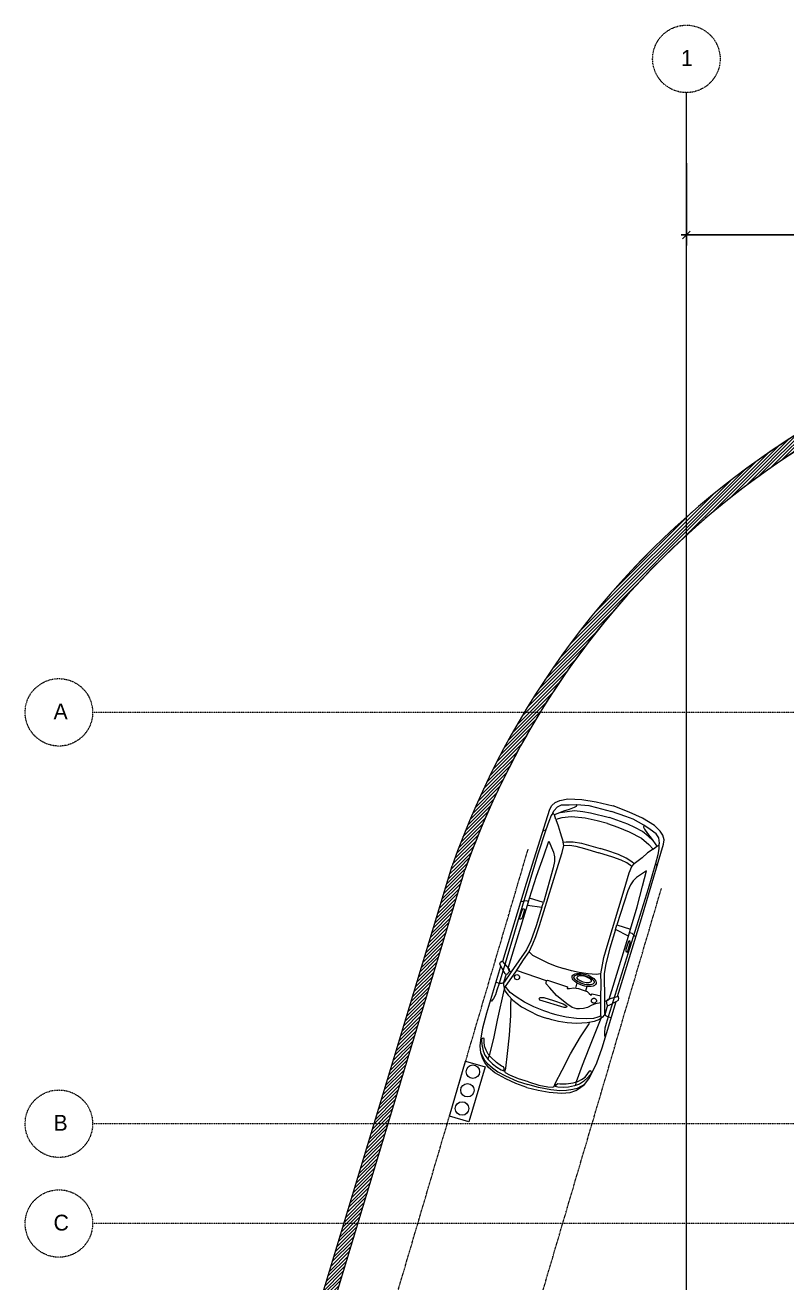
# Model space of a CAD drawing. Header units: millimetres. Extents: x -26249 to 60250, y -21218 to 23336.
# Drawn here: x 11854 to 12983, y -4575 to -2710 of the extents above; entities that cross this region are included whole.
import ezdxf

# ---------------------------------------------------------------- set-up
doc = ezdxf.new("R2010")
doc.units = ezdxf.units.MM
for name, pattern in [('Dash Style-1', [0.3936767578125, 0.19683837890625, -0.19683837890625]), ('Style de ligne -1', [0.41664, 0.20828, -0.20836]), ('Style de ligne -6', [1.0416400000000001, 0.625, -0.20828, 0.06943000000000005, -0.13893]), ('VW-01', [0.41656, 0.20828, -0.20828])]:
    doc.linetypes.add(name, pattern=pattern)
for name, color, linetype, lineweight in [('B GÈnÈral_Hatch', 7, 'Continuous', 5), ('B Général', 7, 'Continuous', 5), ('C ANNOTATIONS-cotation', 7, 'Continuous', 5)]:
    doc.layers.add(name, color=color, linetype=linetype, lineweight=lineweight)
doc.layers.add('C ANNOTATIONS-axes horizontaux', color=1, linetype='Style de ligne -1', lineweight=13, true_color=0xff0000)
doc.styles.add('Arial', font='arial.ttf')
doc.styles.add('Eurostile', font='')
doc.styles.get('Eurostile').set_extended_font_data('Eurostile')
doc.dimstyles.new('Arch', dxfattribs={"dimtxt": 20.22960069444444, "dimasz": 11.22412109375, "dimexe": 15.875, "dimexo": 7.9375, "dimgap": 7.9375, "dimtad": 1, "dimdec": 1, "dimtxsty": 'Arial', "dimblk": 'VW_SLASH-1', "dimblk1": 'VW_SLASH-1', "dimblk2": 'VW_SLASH-1', "dimcen": 0, "dimdle": 7.9375, "dimazin": 0, "dimtfac": 1, "dimtdec": 1, "dimtix": 1, "dimtmove": 0, "dimatfit": 0, "dimldrblk": 'VW_FILLEDARROW-1', "dimfxl": 1, "dimfrac": 2, "dimtolj": 1, "dimarcsym": 0})
pattern_1 = [(45, (8993.103297041664, -8630.219421276397), (2.425347222222122, -2.645833333333339), [])]

# ---------------------------------------------------------------- blocks, each defined once
blk = doc.blocks.new('Groupe-4-1')
at = {"layer": 'B Général', "color": 8, "linetype": 'Continuous', "lineweight": 9, "true_color": 0x808080}
for p, q in [((3647.351603118572, 4742.61898837338), (3645.231092298408, 4749.387812286115)), ((3632.369928393854, 4727.083159248007), (3628.337881874265, 4725.131125133584)), ((3791.46655284001, 4698.520043601457), (3797.011780681014, 4702.943163709633)), ((3795.18898975366, 4677.26078614514), (3797.438247542316, 4673.386682930181)), ((3605.419113317309, 4615.446750467946), (3608.609248253461, 4625.872082373413)), ((3626.688653313459, 4612.627049893019), (3628.999868296477, 4619.632585160381)), ((3735.847926538362, 4579.22448637971), (3737.852764420485, 4586.323772551317)), ((3755.05324952735, 4569.658943432825), (3758.243384463502, 4580.084275338292)), ((3633.589026384298, 4503.123641195101), (3589.055696334143, 4518.427347730578)), ((3676.83721886915, 4492.404631116131), (3679.182951934286, 4500.070465400611)), ((3691.90264799474, 4488.213883049035), (3694.013769714606, 4495.113009594759))]:
    blk.add_line(p, q, dxfattribs=at)
at = {"layer": 'B Général', "color": 8, "linetype": 'Continuous', "lineweight": 9, "true_color": 0x808080, "flags": 128}
for points in [[(3604.54103518749, 4345.181627848307), (3588.294335951073, 4350.9913811857), (3573.166136587422, 4357.716518423229), (3557.09109505315, 4366.827111060457), (3547.383370541059, 4374.827813280094), (3542.008954394354, 4381.921674692055), (3539.200202283509, 4387.811093205778), (3536.445889983921, 4396.618284019898), (3535.42792572942, 4406.989878307015), (3536.357652454562, 4415.507943760307), (3539.335797024237, 4433.45940004586), (3544.988426731125, 4456.041766787343), (3566.099585408624, 4525.032840997953), (3564.620808830565, 4528.419461337192), (3565.441802236101, 4531.102460306271), (3567.178083918456, 4532.666988663166), (3568.711212526026, 4532.197853754367), (3604.131029812631, 4647.949493930844), (3638.558195991553, 4757.717295838409), (3641.467204692289, 4763.114627163153), (3646.676108260515, 4767.808403480461), (3653.449415301737, 4770.76583175268), (3665.440110482471, 4772.965036857431), (3686.12907191109, 4772.083546298713), (3707.264091084417, 4768.550485780824), (3732.263474960966, 4762.57739732652)], [(3604.54103518749, 4345.181627848307), (3621.256744448806, 4340.904936755745), (3637.557824975318, 4338.012764472112), (3655.978511792979, 4336.567719249428), (3668.501104279001, 4337.765979921835), (3676.924941223742, 4340.637597894063), (3682.548444266191, 4343.946759779128), (3689.759611350783, 4349.704529795208), (3696.407194510817, 4357.730478798936), (3700.403369697728, 4365.310215913475), (3707.980804466801, 4381.854296733223), (3715.933174896702, 4403.732946481224), (3737.044333574201, 4472.724020691833), (3740.165038442168, 4474.703207044111), (3740.986031847703, 4477.386206013185), (3740.422572807045, 4479.654451363563), (3738.889444199473, 4480.123586272355), (3774.30926148608, 4595.875226448831), (3807.203203434117, 4706.112192525773), (3807.812662658469, 4712.213182322832), (3806.122344057656, 4719.01810962059), (3802.163846469202, 4725.25945299379), (3793.457066389448, 4733.792052518722), (3775.817525758866, 4744.639022461616), (3756.324493396611, 4753.538080917654), (3732.263474960966, 4762.57739732652)], [(3653.864347227448, 4752.943806322978), (3663.995123780945, 4754.544541286397), (3674.867473233391, 4755.828524477058), (3687.335655168737, 4754.109108472388), (3698.920044199901, 4752.240987045766), (3726.985714552173, 4745.329724397185)], [(3678.448799178285, 4764.792743298376), (3696.368884975098, 4763.081841125572), (3707.718691921575, 4760.4471075835), (3729.800494744358, 4754.528400419292)], [(3643.134600273494, 4752.125163284701), (3640.7180685843, 4748.337584103336), (3636.876983381271, 4739.620488141774), (3632.369928393854, 4727.083159248007), (3620.109371498757, 4689.755976272834), (3563.209902956912, 4499.425318261294), (3560.207416132161, 4489.613218674192), (3557.896105525827, 4482.607712667412), (3555.087033203064, 4477.263567152416), (3552.146595492425, 4473.133286977914), (3550.19581544057, 4473.059465644381)], [(3724.241247538172, 4736.360831200751), (3708.816027153162, 4740.745545578434), (3690.975433457158, 4744.360418713704), (3670.885615371082, 4746.651384747582), (3656.224557619654, 4744.766290930478), (3647.351603118572, 4742.61898837338), (3651.032063543823, 4733.276994586818), (3653.617615966847, 4723.096373161394), (3658.130842017059, 4708.80477887945), (3662.680064739507, 4709.424785582296), (3673.029865124633, 4709.275855571736), (3685.504365259169, 4707.302998508123), (3703.016567445075, 4702.614944909886), (3712.935046493234, 4699.412269198668)], [(3791.846782518606, 4710.721401186229), (3784.346532273387, 4717.717202231079), (3776.054439449603, 4724.865474193712), (3764.759080155952, 4730.417663905648), (3754.112960942376, 4735.352042547415), (3726.985714552173, 4745.329724397185)], [(3778.102732410242, 4734.298798663239), (3762.293797593878, 4742.908923005079), (3751.413096295614, 4747.076689531404), (3729.800494744358, 4754.528400419292)], [(3724.241247538172, 4736.360831200751), (3739.478694927883, 4731.362818141963), (3756.28720938089, 4724.375119444029), (3774.21894251323, 4715.031551444035), (3785.314598366285, 4705.264944342256), (3791.46655284001, 4698.520043601457), (3783.188552752224, 4692.837319659843), (3775.348677646468, 4685.84686243115), (3763.610721331772, 4676.528104034549), (3760.187445798897, 4679.58768248852), (3751.526566198131, 4685.255990234315), (3740.084145306592, 4690.601672860595), (3722.947239343489, 4696.516191095556), (3712.935046493234, 4699.412269198668)], [(3608.001988348413, 4546.079813814996), (3613.428844001722, 4558.335685171949), (3617.632809536385, 4568.786164990282), (3623.406525851489, 4585.462931562151), (3648.833737394132, 4668.558827211731), (3656.987425828115, 4693.561498736422), (3659.270300873443, 4703.761435321392), (3658.130842017059, 4708.80477887945)], [(3659.270300873443, 4703.761435321392), (3667.980688813256, 4704.281799845514), (3677.24809271064, 4702.787293715466), (3689.854274363578, 4699.60057915292), (3711.011602145352, 4693.126470594626)], [(3800.281095347623, 4704.038586418314), (3800.164304381443, 4699.547290243465), (3798.469580104348, 4690.17341126171), (3795.18898975366, 4677.26078614514), (3784.461848336078, 4639.46438047943), (3725.109259274143, 4449.884373434656), (3722.106772449393, 4440.072273847554), (3720.102030190586, 4432.972958415368), (3719.439510040385, 4426.971971359005), (3719.565138298257, 4421.903479888087), (3721.140563606146, 4420.750645338261)], [(3759.844130394605, 4672.986003888864), (3752.91647266456, 4678.2915854475), (3744.399661212781, 4682.23902085101), (3732.16883430381, 4686.652391296911), (3711.011602145352, 4693.126470594626)], [(3714.095004358176, 4513.615520119277), (3716.455794042973, 4526.809602772654), (3718.819775752597, 4537.823114706931), (3723.367027430971, 4554.875177501608), (3748.794238973614, 4637.971073151188), (3756.028222365021, 4663.255172952107), (3759.844130394605, 4672.986003888864), (3763.610721331772, 4676.528104034549)], [(3607.014166155094, 4620.65936860902), (3603.794529142877, 4621.644572399894), (3595.663105207104, 4620.276393472724)], [(3756.648302365134, 4574.8715615739), (3759.867939377352, 4573.886357783025), (3765.841336880553, 4568.202125990711)], [(3638.436142075078, 4455.95052833269), (3629.744156924231, 4458.778003444418), (3614.741166735311, 4464.542562255915), (3600.926893974027, 4471.452317053796), (3588.501777294639, 4479.613780024583), (3579.768720184405, 4486.142567832396), (3575.694590007968, 4490.910352969693), (3573.012815779822, 4494.748959430278), (3576.388120084931, 4499.752201920695), (3587.984428471917, 4516.826963146375), (3599.721509518183, 4534.361768139968), (3608.001988348413, 4546.079813814996), (3613.089853500048, 4541.337205851148), (3623.778298674524, 4535.719223191665), (3635.693179225148, 4529.725848686066), (3646.650570421951, 4525.534615173097), (3658.562096961701, 4521.721965531079)], [(3581.348415195203, 4516.510237142909), (3571.081663257863, 4501.040590787638), (3567.630893795146, 4499.078428338917), (3563.209902956912, 4499.425318261294), (3558.781016458149, 4501.115824348561)], [(3638.436142075078, 4455.95052833269), (3647.221899549183, 4453.429842075694), (3662.881672758299, 4449.811644190137), (3678.197130410794, 4447.807747939177), (3693.061760320146, 4447.618591977074), (3703.952902384116, 4448.142406135385), (3709.997440142305, 4449.81389502252), (3714.368076633645, 4451.494475050533), (3714.370555376088, 4457.529796783952), (3714.314971597564, 4478.170018429164), (3714.400160478318, 4499.270283842297), (3714.095004358176, 4513.615520119277), (3707.224408996773, 4512.532182000368), (3695.222397781906, 4513.857442807976), (3681.993892669726, 4515.557904215076), (3670.567395824711, 4518.216104743787), (3658.562096961701, 4521.721965531079)], [(3573.012815779822, 4494.748959430278), (3570.990439287687, 4491.427550969389), (3560.713224332144, 4444.690908175457), (3554.884233287407, 4417.970747579937), (3548.666589062981, 4392.720335427492), (3546.809322746776, 4387.198300267273)], [(3573.597256056598, 4513.097402375739), (3570.067957543249, 4501.015509237506), (3569.636540582967, 4497.961792797432), (3570.184465399661, 4494.273020876421), (3571.796413175713, 4488.582081062358), (3576.721807389394, 4482.212505804945), (3583.912549127866, 4474.478980899667), (3596.422346989634, 4464.950405516761), (3608.916191544299, 4458.109216608107), (3620.418057923608, 4452.409965298284), (3630.089414112014, 4448.947530328931), (3635.762076021006, 4447.211704831867)], [(3714.334893998929, 4470.786537299107), (3706.386978264831, 4469.110697454826), (3700.923646074929, 4467.009852890658), (3694.533530917038, 4463.935273090285), (3688.612587770092, 4462.393601390266), (3682.542872838456, 4461.735847478325), (3678.358145011131, 4461.758829019096), (3671.842372334786, 4463.752645066328), (3663.847881601546, 4469.13327269943), (3648.327880899383, 4481.427494587168), (3638.408430959478, 4492.846246155957), (3633.065480924829, 4498.672835910455), (3632.885309390816, 4500.823900472094), (3633.589026384298, 4503.123641195101), (3635.208002394017, 4504.304815682617), (3664.486246983125, 4494.507430250756), (3664.048607446968, 4491.707125609048), (3667.466693898267, 4491.918630529649), (3674.036972748603, 4492.842461898917), (3680.904699545003, 4491.998486952612), (3688.069778664155, 4489.386734951311), (3693.701729175738, 4487.244117858808), (3696.682234612045, 4484.655509384325), (3700.045844149937, 4481.949462511746), (3701.132915012798, 4484.131897562125), (3714.325851339791, 4480.849403187126)], [(3607.050920116802, 4353.383908929298), (3591.872822591547, 4358.028382565122), (3579.263382551051, 4363.395792730659), (3572.633135664922, 4366.933788480936), (3571.828871963698, 4368.688833514228), (3573.330086115493, 4373.594787684468), (3575.570822686373, 4395.712142083666), (3578.652732001291, 4422.769785330165), (3580.717581590722, 4451.983071890101), (3580.831301655796, 4469.888877464458), (3581.012146122135, 4474.863588770555), (3581.515644968569, 4477.056854409195)], [(3724.151479802473, 4467.028050022066), (3720.315421694968, 4455.040024830407), (3718.964108445482, 4452.267795187724), (3716.445776047035, 4449.517293084302), (3711.925209392807, 4445.702892905416), (3704.27881515177, 4443.180264864932), (3693.991718641974, 4440.794930588961), (3678.291873625798, 4439.898460936342), (3664.109108286774, 4441.220272109762), (3651.387485292484, 4442.933369915239), (3641.434642306685, 4445.475908595387), (3635.762076021006, 4447.211704831867)], [(3719.637418833887, 4474.194022580754), (3719.489334831173, 4455.628079975327), (3721.251183509531, 4452.070864688814), (3725.109259274143, 4449.884373434656), (3729.725764623725, 4448.807004042441)], [(3607.050920116802, 4353.383908929298), (3622.228922018744, 4348.739464554057), (3635.682763930256, 4346.131552009506), (3643.157529729729, 4345.353436373477), (3644.806195301966, 4346.357888961164), (3646.30740945376, 4351.263843131403), (3656.827212627487, 4370.847816354066), (3669.414461935352, 4394.996840722381), (3684.05090873287, 4420.363238586555), (3693.976728385045, 4435.266557336168), (3696.610693371475, 4439.490617675491), (3697.420760565433, 4441.590073888719)], [(3714.368076633645, 4451.494475050533), (3714.185492719921, 4447.610092994862), (3696.549107450736, 4403.125344580074), (3686.427394554129, 4377.718750024947), (3677.450252708717, 4353.312739743514), (3675.899363493409, 4347.696953679051)], [(3536.445889983921, 4396.618284019898), (3541.791006390665, 4385.593135839566), (3546.372018684991, 4380.837987100647), (3553.43123304954, 4374.318481680343), (3561.291357104438, 4368.22465609032), (3573.052857857986, 4362.278215558012), (3590.33386123066, 4354.642920604075), (3605.924972927231, 4349.704323772475)], [(3689.759611350783, 4349.704529795208), (3679.160113740144, 4343.558408074803), (3672.702561810637, 4342.181042383437), (3663.203834216125, 4340.72824079505), (3653.279551675229, 4340.07641525974), (3640.204426360126, 4341.72994269355), (3621.609856947061, 4345.072515795619), (3605.924972927231, 4349.704323772475)]]:
    blk.add_lwpolyline(points, dxfattribs=at)
for points in [[(3678.448799178285, 4764.792743298376), (3677.510500100115, 4761.726390459919), (3674.507100904782, 4760.130557977018), (3666.967152487536, 4757.407616166171), (3658.660621215429, 4754.919352063327), (3645.231092298408, 4749.387812286115), (3643.134600273494, 4752.125163284701), (3644.573338386467, 4755.457527217746), (3649.750812944789, 4761.418354685302), (3656.023556067313, 4764.109705500194), (3667.236144441433, 4764.451286841237)], [(3778.102732410242, 4734.298798663239), (3777.164433332071, 4731.23244582478), (3778.760515582765, 4728.22917935492), (3783.485596026082, 4721.753158273711), (3788.977317845421, 4715.042650731135), (3797.011780681014, 4702.943163709633), (3800.281095347623, 4704.038586418314), (3800.953508215098, 4707.605444654304), (3799.998277096508, 4715.442870278202), (3796.305732081483, 4721.183583369968), (3787.204294687811, 4727.741224197967)], [(3637.039888252017, 4710.563906129205), (3644.043790784784, 4694.001227192464), (3645.327317790156, 4687.237011292123), (3645.303111508455, 4680.034670409746), (3643.608482854675, 4670.660762167407), (3628.999868296477, 4619.632585160381), (3608.609248253461, 4625.872082373413), (3618.955422680969, 4658.587272388075), (3629.517614418152, 4688.721389026812)], [(3782.074543016031, 4666.183533081052), (3767.001508347764, 4656.376361718256), (3762.152520922857, 4651.48868545309), (3758.142161136809, 4645.506101185694), (3754.300980310464, 4636.789034484716), (3737.852764420485, 4586.323772551317), (3758.243384463502, 4580.084275338292), (3767.976230949329, 4612.98714272494), (3776.085684659681, 4643.871793288121)], [(3605.419113317309, 4615.446750467946), (3626.688653313459, 4612.627049893019), (3618.244195694575, 4585.030639333441), (3610.380960314965, 4562.621699002071), (3604.07183069765, 4549.126755870593), (3581.348415195203, 4516.510237142909), (3578.695172151379, 4517.154383764724), (3576.806038883465, 4521.93948391687)], [(3593.719654596242, 4596.391386902425), (3597.332019728483, 4608.1965632417), (3598.955633011171, 4610.214817167318), (3600.42931613097, 4610.099250942073), (3600.973886936791, 4608.591203884635), (3597.361551065132, 4596.786123168672), (3595.644099096452, 4594.461205272213), (3593.463374232878, 4594.457851261337)], [(3755.05324952735, 4569.658943432825), (3735.847926538362, 4579.22448637971), (3727.403468919479, 4551.628075820132), (3721.380217364908, 4528.656103372812), (3719.057241251938, 4513.941403626348), (3719.637418833887, 4474.194022580754), (3722.196793931138, 4473.243116364785), (3726.440175093505, 4476.151676881756)], [(3754.085977929218, 4547.319547724002), (3757.698343061461, 4559.124724063277), (3757.482163765738, 4561.705951583683), (3756.196158017922, 4562.43484575061), (3754.900936245332, 4561.48977228796), (3751.288600373673, 4549.684691571997), (3751.410940983403, 4546.79680008075), (3753.216369624174, 4545.573689454899)], [(3575.000567477048, 4512.751862078189), (3572.194098780624, 4513.443104659341), (3566.099585408624, 4525.032840997953), (3564.620808830565, 4528.419461337192), (3565.441802236101, 4531.102460306271), (3567.178083918456, 4532.666988663166), (3567.944600410583, 4532.432435839059), (3578.15978810975, 4520.336302828428), (3578.695172151379, 4517.154383764724)], [(3659.948480028361, 4463.787387737049), (3623.919718692172, 4474.812131245172), (3622.561697420938, 4476.401351329638), (3623.47823969927, 4478.300589395821), (3629.560399782656, 4478.451519711036), (3644.172074078936, 4474.148007620958), (3658.242693566318, 4469.17166358027), (3663.033110771886, 4466.19686193199), (3663.684156662079, 4464.488596727501), (3662.035366205944, 4463.484077777079)], [(3722.795102355308, 4467.526970116695), (3725.507820147485, 4466.529350434651), (3737.044333574201, 4472.724020691833), (3740.165038442168, 4474.703207044111), (3740.986031847703, 4477.386206013185), (3740.422572807045, 4479.654451363563), (3739.656056314916, 4479.88900418767), (3724.421098757125, 4475.58057503631), (3722.196793931138, 4473.243116364785)], [(3570.589770928588, 4369.571011854923), (3570.748983478983, 4373.378674751473), (3569.625448669122, 4375.734536211967), (3566.959569226915, 4376.885564951668), (3559.371840828535, 4382.225385564054), (3551.533502834059, 4389.486421549664), (3547.046204341827, 4394.54816789669), (3543.960698329873, 4400.354740298731), (3541.582167698959, 4406.280357820797), (3541.218507722211, 4412.762991300435), (3541.258638050434, 4417.277850085241), (3540.726674382413, 4418.278919401474), (3538.558490293904, 4417.768712533294), (3537.416648318392, 4416.776705097354), (3537.194540646036, 4415.503365008504), (3537.771121530949, 4408.620199611451), (3539.930994123695, 4399.240487876377), (3542.322065529674, 4392.808017497004), (3547.294393716641, 4386.59182203667), (3553.74028013951, 4380.259993988351), (3559.948259727399, 4375.342374311481), (3566.591047388595, 4371.297525703895)], [(3646.326783134471, 4346.39560690968), (3648.325597016646, 4349.64035473261), (3650.575079016081, 4350.96407842894), (3653.428577309106, 4350.426186384284), (3662.705167970683, 4350.605552260507), (3673.264564513679, 4352.23691081942), (3679.816021491909, 4353.92081559773), (3685.62252753122, 4357.00644649358), (3690.909735561474, 4360.586360211089), (3694.838797436596, 4365.755427650333), (3697.33204828491, 4369.519635468372), (3698.333117601144, 4370.051599136396), (3699.844518669456, 4368.415445078642), (3700.2357096782, 4366.954331994488), (3699.70722490495, 4365.774742809881), (3695.37756474968, 4360.392879346368), (3688.338665697005, 4353.827977064066), (3682.757430094293, 4349.835019914654), (3675.157969826543, 4347.465771671251), (3666.272570173709, 4345.825292710879), (3658.375728322625, 4345.223725899146), (3650.606934950693, 4345.588798103277)]]:
    blk.add_lwpolyline(points, close=True, dxfattribs=at)
at = {"layer": 'B Général', "color": 8, "linetype": 'Continuous', "lineweight": 9, "true_color": 0x808080}
for centre, major_axis, ratio in [((3689.289818388906, 4504.606672991596), (-17.70771669725425, 5.418533068071413), 0.4588728926137529), ((3689.283485559424, 4504.86006623888), (-14.87143355441499, 4.550634949830629), 0.4072151027835469), ((3589.832911242398, 4508.758191609624), (1.114199065959742, 3.641192395893742), 1), ((3689.46491109495, 4505.72671035561), (-10.50202180400547, 3.213601922795298), 0.4087564988572939), ((3703.859984934898, 4473.866088916679), (1.114199065959742, 3.641192395893742), 1)]:
    blk.add_ellipse(centre, major_axis=major_axis, ratio=ratio, dxfattribs=at)
blk = doc.blocks.new('Groupe-7-1')
at = {"layer": 'B Général', "color": 7, "linetype": 'Continuous', "lineweight": 5, "flags": 128}
blk.add_lwpolyline([(3489.735549316671, 4302.529221827029), (3513.752084762899, 4384.065753671106), (3542.52968423728, 4375.589329395966), (3518.513148791052, 4294.05279755189)], close=True, dxfattribs=at)
at = {"layer": 'B Général', "color": 7, "linetype": 'Continuous', "lineweight": 5}
for centre, radius in [((3524.492406007141, 4368.455595658748), 10.000000000003), ((3516.409096663533, 4341.01262782616), 10.00000000001045), ((3508.432422150357, 4313.931686992332), 9.999999999994026)]:
    blk.add_circle(centre, radius, dxfattribs=at)
blk = doc.blocks.new('VW_SLASH-1')
at = {"color": 0, "linetype": 'ByBlock', "lineweight": -2}
blk.add_line((0.707182320441989, 0), (-1, 0), dxfattribs=at)
at = {"color": 0, "linetype": 'Continuous', "lineweight": 20, "flags": 128}
blk.add_lwpolyline([(0.5000534143197685, 0.5000534143197685), (-0.5000534143197685, -0.5000534143197685)], dxfattribs=at)
blk = doc.blocks.new('*D686')
at = {"layer": 'C ANNOTATIONS-cotation', "color": 0, "linetype": 'Continuous', "lineweight": -2, "transparency": 16777216}
for p, q in [((13454.05135690976, -2864.304832745039), (13454.05135690976, -3036.775619129008)), ((12834.05389731101, -2914.458511369441), (12834.05389731101, -3036.775619129008)), ((13442.82723581601, -3020.900619129008), (12845.27801840476, -3020.900619129008))]:
    blk.add_line(p, q, dxfattribs=at)
at = {"layer": 'Defpoints', "color": 0, "linetype": 'Continuous', "transparency": 16777216}
for p in [(13454.05135690976, -2856.367332745039), (12834.05389731101, -2906.521011369441), (12834.05389731101, -3020.900619129008)]:
    blk.add_point(p, dxfattribs=at)
at = {"layer": 'C ANNOTATIONS-cotation', "color": 0, "linetype": 'Continuous', "lineweight": -2, "transparency": 16777216, "xscale": 11.22412109375, "yscale": 11.22412109375, "zscale": 11.22412109375, "rotation": 180}
blk.add_blockref('VW_SLASH-1', (12834.05389731101, -3020.900619129008), dxfattribs=at)
at = {"layer": 'C ANNOTATIONS-cotation', "color": 0, "linetype": 'Continuous', "lineweight": -2, "transparency": 16777216, "xscale": 11.22412109375, "yscale": 11.22412109375, "zscale": 11.22412109375}
blk.add_blockref('VW_SLASH-1', (13454.05135690976, -3020.900619129008), dxfattribs=at)
at = {"layer": 'C ANNOTATIONS-cotation', "color": 0, "linetype": 'Continuous', "lineweight": 5, "transparency": 16777216, "insert": (13144.05262711039, -3011.677176203661), "char_height": 16.44688585069444, "attachment_point": 5, "style": 'Eurostile'}
blk.add_mtext('\\A1;620', dxfattribs=at)
blk = doc.blocks.new('VW_FILLEDARROW-1')
at = {"linetype": 'Continuous', "lineweight": 0}
blk.add_hatch(color=0, dxfattribs=at).paths.add_polyline_path([(-1.414364640883978, 0.3789778633279969), (0, 0), (-1.414364640883978, -0.3789778633279972)])
at = {"color": 0, "linetype": 'Continuous', "lineweight": 5, "flags": 128}
blk.add_lwpolyline([(-1.414364640883978, 0.3789778633279969), (0, 0), (-1.414364640883978, -0.3789778633279972)], close=True, dxfattribs=at)

msp = doc.modelspace()

# ---------------------------------------------------------------- hatches: boundary and pattern name
at = {"layer": 'B GÈnÈral_Hatch', "linetype": 'Continuous', "lineweight": 5}
h = msp.add_hatch(dxfattribs=at)
h.set_pattern_fill('50_BETON', style=0, pattern_type=2)
h.set_pattern_definition(pattern_1)
edge = h.paths.add_edge_path()
edge.add_arc((13660.86249749483, -4369.813132086356), 1224.726036362597, 92.00463814443405, 160.5897672749773)
edge.add_line((12505.74582212397, -3962.800441344871), (12486.73258608405, -3956.579715323552))
edge.add_arc((13660.86249749521, -4369.813132086887), 1244.726036363141, 91.99092271841641, 160.610550204997, ccw=False)
edge.add_line((13617.61926572663, -3125.838482623923), (13618.02109309795, -3145.836629773612))
h = msp.add_hatch(dxfattribs=at)
h.set_pattern_fill('50_BETON', style=0, pattern_type=2)
h.set_pattern_definition(pattern_1)
edge = h.paths.add_edge_path()
edge.add_arc((13660.86249749565, -4369.813132087475), 1224.726036363743, 92.01413102298571, 160.5897672749417)
edge.add_line((12505.74582212396, -3962.80044134489), (12486.73258608353, -3956.579715325018))
edge.add_arc((13660.86249749333, -4369.813132084326), 1244.726036360515, 91.9978825122829, 160.610550205151, ccw=False)
edge.add_line((13617.46815880373, -3125.843744613937), (13617.81830282968, -3145.84374462192))
h = msp.add_hatch(dxfattribs=at)
h.set_pattern_fill('50_BETON', style=0, pattern_type=2)
h.set_pattern_definition(pattern_1)
h.paths.add_polyline_path([(12280.04859103435, -4639.676701612691), (12299.1076859777, -4645.745862541809), (12505.7458221236, -3962.800441345929), (12486.73258608411, -3956.579715323381)])

# ---------------------------------------------------------------- linework, layer by layer
at = {"layer": 'B Général', "color": 1, "linetype": 'Style de ligne -6', "lineweight": 13, "true_color": 0xff0000}
msp.add_line((12834.05389731101, -5344.154882295706), (12834.05389731101, -2809.154882295706), dxfattribs=at)
at = {"layer": 'B Général', "color": 7, "linetype": 'Dash Style-1', "lineweight": 5}
for p, q in [((12344.53703435864, -4797.227120103593), (12599.42315558307, -3931.884557003364)), ((12570.71687522745, -4758.423863078082), (12797.02933864048, -3990.089337025995))]:
    msp.add_line(p, q, dxfattribs=at)
at = {"layer": 'B Général', "color": 7, "linetype": 'Continuous', "lineweight": 18}
for p, q in [((12280.04859103435, -4639.676701612691), (12486.73258608411, -3956.579715323381)), ((12299.1076859777, -4645.745862541809), (12505.7458221236, -3962.800441345929))]:
    msp.add_line(p, q, dxfattribs=at)
at = {"layer": 'B Général', "color": 7, "linetype": 'Continuous', "lineweight": 5}
for p, q in [((12280.04859103435, -4639.676701612691), (12486.73258608411, -3956.579715323381)), ((12299.1076859777, -4645.745862541809), (12505.7458221236, -3962.800441345929))]:
    msp.add_line(p, q, dxfattribs=at)
at = {"layer": 'B Général', "color": 1, "linetype": 'VW-01', "lineweight": 13, "true_color": 0xff0000}
msp.add_circle((12834.05389731101, -2759.830516411915), 50, dxfattribs=at)
at = {"layer": 'B Général', "color": 7, "linetype": 'Continuous', "lineweight": 18}
for centre, radius, start, end in [((13660.86249749565, -4369.813132087475), 1244.726036363743, 91.99092271844054, 160.610550205006), ((13660.86249749565, -4369.813132087476), 1244.726036363745, 91.99788251236617, 160.6105502050544), ((13660.86249749565, -4369.813132087475), 1224.726036363743, 92.0046381444169, 160.5897672749487), ((13660.86249749565, -4369.813132087475), 1224.726036363744, 92.01413102297981, 160.5897672749487)]:
    msp.add_arc(centre, radius, start, end, dxfattribs=at)
at = {"layer": 'B Général', "color": 7, "linetype": 'Continuous', "lineweight": 5}
for centre, radius, start, end in [((13660.86249749565, -4369.813132087476), 1244.726036363746, 91.99092271844054, 160.610550205006), ((13660.86249749565, -4369.813132087476), 1244.726036363745, 91.99788251247033, 160.6105502050544), ((13660.86249749565, -4369.813132087473), 1224.726036363742, 95.13898211858958, 131.8306902583056), ((13660.86249749565, -4369.813132087476), 1224.726036363745, 95.13898211858958, 131.8306902583056), ((13660.86249749565, -4369.81313208748), 1224.72603636375, 133.0990658199051, 160.5897672749487), ((13660.86249749565, -4369.813132087475), 1224.726036363744, 133.0990658199051, 160.5897672749487)]:
    msp.add_arc(centre, radius, start, end, dxfattribs=at)
at = {"layer": 'C ANNOTATIONS-axes horizontaux', "color": 5, "true_color": 0x0000ff}
for p, q in [((21363.915951161, -3728.83051689388), (11953.915951161, -3728.83051689388)), ((21363.91595116101, -4338.830516538511), (11953.915951161, -4338.830516538511)), ((21363.91595116101, -4486.830516555467), (11953.915951161, -4486.830516555467))]:
    msp.add_line(p, q, dxfattribs=at)
for centre in [(11903.915951161, -3728.83051689388), (11903.915951161, -4338.830516538511), (11903.915951161, -4486.830516555467)]:
    msp.add_circle(centre, 50, dxfattribs=at)

# ---------------------------------------------------------------- block references
at = {"layer": 'B Général', "color": 8, "true_color": 0x808080}
msp.add_blockref('Groupe-4-1', (8993.103297041664, -8630.219421276397), dxfattribs=at)
at = {"layer": 'B Général', "color": 7}
msp.add_blockref('Groupe-7-1', (8993.103297041664, -8630.219421276397), dxfattribs=at)

# ---------------------------------------------------------------- texts
at = {"layer": 'B Général', "color": 7, "insert": (12826.13534533619, -2746.741909641082), "char_height": 23.49555121527778, "attachment_point": 1, "line_spacing_factor": 0.895452778857365, "style": 'Eurostile'}
msp.add_mtext('1', dxfattribs=at)
at = {"layer": 'C ANNOTATIONS-axes horizontaux', "color": 5, "true_color": 0x0000ff, "char_height": 23.49555121527778, "attachment_point": 1, "line_spacing_factor": 0.895452778857365, "style": 'Eurostile'}
for s, insert in [('A', (11895.99739918618, -3715.741910123047)), ('B', (11895.99739918618, -4325.741909767677)), ('C', (11895.99739918618, -4473.741909784633))]:
    msp.add_mtext(s, dxfattribs=dict(at, insert=insert))

# ---------------------------------------------------------------- dimensions: what is measured, and where the dimension line sits
at = {"layer": 'C ANNOTATIONS-cotation', "color": 7, "linetype": 'Continuous', "lineweight": 5}
dim = msp.add_linear_dim(base=(12834.05389731101, -3020.900619129008), p1=(13454.05135690976, -2856.367332745039), p2=(12834.05389731101, -2906.521011369441), dimstyle='Arch', override={"dimtxt": 16.44688585069444, "dimgap": 1, "dimdec": 2, "dimpost": '<>', "dimtxsty": 'Eurostile', "dimtmove": 2}, dxfattribs=at)
dim.commit()
dim.dimension.update_dxf_attribs({"geometry": '*D686', "text_midpoint": (13144.05262711039, -3011.677176203661)})

doc.saveas('drawing.dxf')
